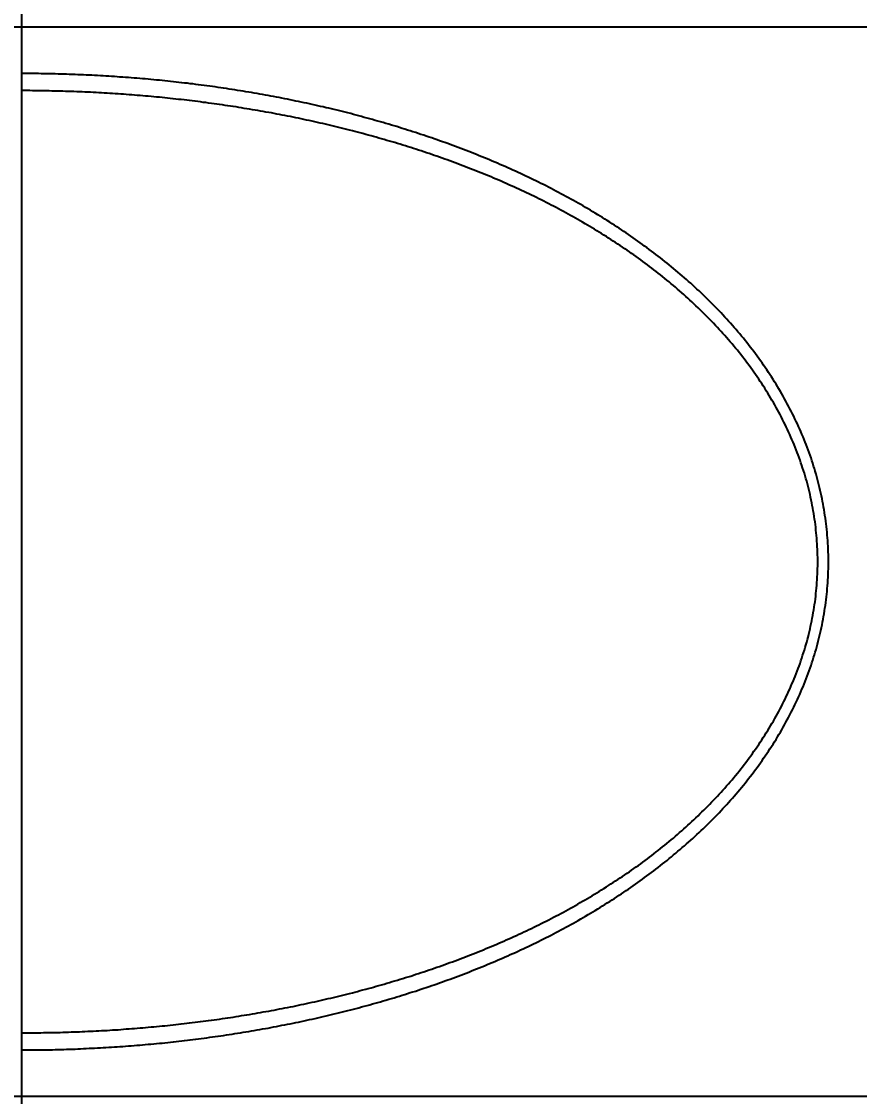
# Model space of a CAD drawing. Header units: millimetres. Extents: x 0 to 5600, y -67 to 2530.
# Drawn here: x 4146.21 to 4154.88, y 1496.62 to 1507.74 of the extents above; entities that cross this region are included whole.
import ezdxf
from ezdxf.lldxf.tags import DXFTag

# ---------------------------------------------------------------- set-up
doc = ezdxf.new("R2010")
doc.units = ezdxf.units.MM
for name, color, linetype in [('내부선 및 부속', 4, 'Continuous'), ('중심선', 1, 'DASHED'), ('치수선', 7, 'Continuous')]:
    doc.layers.add(name, color=color, linetype=linetype)
doc.styles.add('____', font='')
doc.styles.get('____').set_extended_font_data('굴림')
tags = doc.linetypes.add('DASHED', pattern=[25.72, 12.86, -12.86]).pattern_tags.tags
tags[6:7] = [DXFTag(74, 4), DXFTag(75, 0), DXFTag(340, '0'), DXFTag(46, 0.0), DXFTag(50, 0.0), DXFTag(44, 0.0), DXFTag(45, 0.0)]
tags[4:5] = [DXFTag(74, 4), DXFTag(75, 0), DXFTag(340, '0'), DXFTag(46, 0.0), DXFTag(50, 0.0), DXFTag(44, 0.0), DXFTag(45, 0.0)]
doc.dimstyles.new('MSADIM', dxfattribs={"dimtxt": 33, "dimasz": 17, "dimexe": 10, "dimexo": 7.5, "dimgap": 10, "dimtad": 0, "dimtih": 1, "dimtoh": 1, "dimdec": 0, "dimzin": 1, "dimdsep": 46, "dimtxsty": '____', "dimcen": 11.25, "dimadec": 0, "dimazin": 0, "dimtfac": 1, "dimtdec": 0, "dimtix": 1, "dimtmove": 0, "dimatfit": 3, "dimfxl": 1, "dimtolj": 1, "dimtzin": 1, "dimarcsym": 0})

# ---------------------------------------------------------------- blocks, each defined once
blk = doc.blocks.new('*D6')
at = {"layer": '치수선', "color": 0, "linetype": 'Continuous', "lineweight": -2, "transparency": 16777216}
for p, q in [((4756.213, 1571.022), (4756.213, 1227.915)), ((4056.213, 1376.022), (4056.213, 1227.915)), ((4073.213, 1237.915), (4369.083, 1237.915)), ((4739.213, 1237.915), (4443.344, 1237.915))]:
    blk.add_line(p, q, dxfattribs=at)
at = {"layer": '치수선', "color": 0, "linetype": 'Continuous', "transparency": 16777216}
for points in [[(4073.213, 1240.748), (4073.213, 1235.081), (4056.213, 1237.915)], [(4739.213, 1240.748), (4739.213, 1235.081), (4756.213, 1237.915)]]:
    blk.add_solid(points, dxfattribs=at)
at = {"layer": '치수선', "color": 0, "linetype": 'Continuous', "transparency": 16777216, "insert": (4406.213, 1237.915), "char_height": 25, "attachment_point": 5, "style": '____'}
blk.add_mtext('\\A1;700', dxfattribs=at)

msp = doc.modelspace()

# ---------------------------------------------------------------- linework, layer by layer
at = {"layer": '내부선 및 부속', "linetype": 'Continuous'}
for p, q in [((4167.352, 1507.682), (4125.075, 1507.682)), ((4167.352, 1496.619), (4125.075, 1496.619))]:
    msp.add_line(p, q, dxfattribs=at)
at = {"layer": '내부선 및 부속', "linetype": 'Continuous', "flags": 128}
for points in [[(4146.213, 1497.1), (4146.242, 1497.1), (4146.271, 1497.1), (4146.3, 1497.1), (4146.33, 1497.1), (4146.359, 1497.101), (4146.388, 1497.101), (4146.417, 1497.101), (4146.446, 1497.102), (4146.475, 1497.102), (4146.504, 1497.103), (4146.534, 1497.103), (4146.563, 1497.104), (4146.592, 1497.105), (4146.621, 1497.106), (4146.65, 1497.106), (4146.679, 1497.107), (4146.708, 1497.108), (4146.737, 1497.109), (4146.767, 1497.11), (4146.796, 1497.111), (4146.825, 1497.113), (4146.854, 1497.114), (4146.883, 1497.115), (4146.912, 1497.117), (4146.941, 1497.118), (4146.97, 1497.119), (4147, 1497.121), (4147.029, 1497.123), (4147.058, 1497.124), (4147.087, 1497.126), (4147.116, 1497.128), (4147.145, 1497.13), (4147.174, 1497.131), (4147.203, 1497.133), (4147.232, 1497.135), (4147.261, 1497.137), (4147.29, 1497.14), (4147.319, 1497.142), (4147.349, 1497.144), (4147.378, 1497.146), (4147.407, 1497.149), (4147.436, 1497.151), (4147.465, 1497.153), (4147.494, 1497.156), (4147.523, 1497.159), (4147.552, 1497.161), (4147.581, 1497.164), (4147.61, 1497.167), (4147.639, 1497.17), (4147.668, 1497.172), (4147.697, 1497.175), (4147.726, 1497.178), (4147.755, 1497.181), (4147.784, 1497.185), (4147.813, 1497.188), (4147.842, 1497.191), (4147.871, 1497.194), (4147.9, 1497.198), (4147.929, 1497.201), (4147.958, 1497.205), (4147.986, 1497.208), (4148.015, 1497.212), (4148.044, 1497.215), (4148.073, 1497.219), (4148.102, 1497.223), (4148.131, 1497.227), (4148.16, 1497.231), (4148.189, 1497.235), (4148.218, 1497.239), (4148.246, 1497.243), (4148.275, 1497.247), (4148.304, 1497.251), (4148.333, 1497.256), (4148.362, 1497.26), (4148.391, 1497.264), (4148.419, 1497.269), (4148.448, 1497.273), (4148.477, 1497.278), (4148.506, 1497.283), (4148.534, 1497.287), (4148.563, 1497.292), (4148.592, 1497.297), (4148.621, 1497.302), (4148.649, 1497.307), (4148.678, 1497.312), (4148.707, 1497.317), (4148.736, 1497.322), (4148.764, 1497.327), (4148.793, 1497.333), (4148.821, 1497.338), (4148.85, 1497.343), (4148.879, 1497.349), (4148.907, 1497.355), (4148.936, 1497.36), (4148.965, 1497.366), (4148.993, 1497.372), (4149.022, 1497.377), (4149.05, 1497.383), (4149.079, 1497.389), (4149.107, 1497.395), (4149.107, 1497.395), (4149.136, 1497.401), (4149.164, 1497.407), (4149.193, 1497.414), (4149.221, 1497.42), (4149.25, 1497.426), (4149.278, 1497.433), (4149.307, 1497.439), (4149.335, 1497.446), (4149.363, 1497.452), (4149.392, 1497.459), (4149.42, 1497.466), (4149.448, 1497.473), (4149.477, 1497.48), (4149.505, 1497.487), (4149.533, 1497.494), (4149.562, 1497.501), (4149.59, 1497.508), (4149.618, 1497.515), (4149.646, 1497.522), (4149.674, 1497.53), (4149.703, 1497.537), (4149.731, 1497.545), (4149.759, 1497.552), (4149.787, 1497.56), (4149.815, 1497.568), (4149.843, 1497.576), (4149.871, 1497.583), (4149.899, 1497.591), (4149.927, 1497.599), (4149.955, 1497.608), (4149.983, 1497.616), (4150.011, 1497.624), (4150.039, 1497.632), (4150.067, 1497.641), (4150.095, 1497.649), (4150.123, 1497.658), (4150.151, 1497.666), (4150.179, 1497.675), (4150.206, 1497.684), (4150.234, 1497.693), (4150.262, 1497.701), (4150.29, 1497.71), (4150.317, 1497.719), (4150.345, 1497.729), (4150.373, 1497.738), (4150.4, 1497.747), (4150.428, 1497.756), (4150.456, 1497.766), (4150.483, 1497.775), (4150.511, 1497.785), (4150.538, 1497.795), (4150.566, 1497.804), (4150.593, 1497.814), (4150.621, 1497.824), (4150.648, 1497.834), (4150.675, 1497.844), (4150.703, 1497.854), (4150.73, 1497.865), (4150.757, 1497.875), (4150.784, 1497.885), (4150.812, 1497.896), (4150.839, 1497.906), (4150.866, 1497.917), (4150.893, 1497.928), (4150.92, 1497.938), (4150.947, 1497.949), (4150.974, 1497.96), (4151.001, 1497.971), (4151.028, 1497.983), (4151.055, 1497.994), (4151.082, 1498.005), (4151.109, 1498.016), (4151.136, 1498.028), (4151.162, 1498.039), (4151.189, 1498.051), (4151.216, 1498.063), (4151.243, 1498.075), (4151.269, 1498.086), (4151.296, 1498.098), (4151.322, 1498.11), (4151.349, 1498.123), (4151.375, 1498.135), (4151.402, 1498.147), (4151.428, 1498.16), (4151.454, 1498.172), (4151.481, 1498.185), (4151.507, 1498.197), (4151.533, 1498.21), (4151.559, 1498.223), (4151.586, 1498.236), (4151.612, 1498.249), (4151.638, 1498.262), (4151.664, 1498.275), (4151.69, 1498.289), (4151.715, 1498.302), (4151.741, 1498.316), (4151.767, 1498.329), (4151.793, 1498.343), (4151.819, 1498.357), (4151.844, 1498.37), (4151.844, 1498.37), (4151.87, 1498.384), (4151.895, 1498.398), (4151.921, 1498.413), (4151.946, 1498.427), (4151.972, 1498.441), (4151.997, 1498.456), (4152.022, 1498.47), (4152.048, 1498.485), (4152.073, 1498.5), (4152.098, 1498.514), (4152.123, 1498.529), (4152.148, 1498.544), (4152.173, 1498.559), (4152.198, 1498.575), (4152.223, 1498.59), (4152.247, 1498.605), (4152.272, 1498.621), (4152.297, 1498.637), (4152.321, 1498.652), (4152.346, 1498.668), (4152.37, 1498.684), (4152.395, 1498.7), (4152.419, 1498.716), (4152.443, 1498.733), (4152.467, 1498.749), (4152.491, 1498.765), (4152.515, 1498.782), (4152.539, 1498.799), (4152.563, 1498.815), (4152.587, 1498.832), (4152.611, 1498.849), (4152.635, 1498.866), (4152.658, 1498.884), (4152.682, 1498.901), (4152.705, 1498.918), (4152.729, 1498.936), (4152.752, 1498.953), (4152.775, 1498.971), (4152.798, 1498.989), (4152.821, 1499.007), (4152.844, 1499.025), (4152.867, 1499.043), (4152.89, 1499.061), (4152.913, 1499.08), (4152.935, 1499.098), (4152.958, 1499.117), (4152.98, 1499.136), (4153.003, 1499.155), (4153.025, 1499.173), (4153.047, 1499.193), (4153.069, 1499.212), (4153.091, 1499.231), (4153.113, 1499.25), (4153.135, 1499.27), (4153.156, 1499.289), (4153.178, 1499.309), (4153.199, 1499.329), (4153.221, 1499.349), (4153.242, 1499.369), (4153.263, 1499.389), (4153.284, 1499.409), (4153.305, 1499.43), (4153.326, 1499.45), (4153.346, 1499.471), (4153.367, 1499.492), (4153.387, 1499.512), (4153.408, 1499.533), (4153.428, 1499.554), (4153.448, 1499.576), (4153.468, 1499.597), (4153.488, 1499.618), (4153.507, 1499.64), (4153.527, 1499.661), (4153.546, 1499.683), (4153.566, 1499.705), (4153.585, 1499.727), (4153.604, 1499.749), (4153.623, 1499.771), (4153.642, 1499.794), (4153.66, 1499.816), (4153.679, 1499.839), (4153.697, 1499.861), (4153.715, 1499.884), (4153.733, 1499.907), (4153.751, 1499.93), (4153.769, 1499.953), (4153.787, 1499.976), (4153.804, 1500), (4153.821, 1500.023), (4153.839, 1500.047), (4153.856, 1500.07), (4153.873, 1500.094), (4153.889, 1500.118), (4153.906, 1500.142), (4153.922, 1500.166), (4153.938, 1500.19), (4153.954, 1500.215), (4153.97, 1500.239), (4153.986, 1500.264), (4154.002, 1500.288), (4154.002, 1500.288), (4154.017, 1500.313), (4154.032, 1500.338), (4154.047, 1500.363), (4154.062, 1500.388), (4154.077, 1500.413), (4154.091, 1500.439), (4154.105, 1500.464), (4154.119, 1500.49), (4154.133, 1500.515), (4154.147, 1500.541), (4154.161, 1500.567), (4154.174, 1500.593), (4154.187, 1500.619), (4154.2, 1500.645), (4154.213, 1500.671), (4154.225, 1500.698), (4154.238, 1500.724), (4154.25, 1500.751), (4154.262, 1500.777), (4154.273, 1500.804), (4154.285, 1500.831), (4154.296, 1500.858), (4154.307, 1500.885), (4154.318, 1500.912), (4154.329, 1500.939), (4154.339, 1500.966), (4154.349, 1500.994), (4154.359, 1501.021), (4154.369, 1501.048), (4154.379, 1501.076), (4154.388, 1501.104), (4154.397, 1501.131), (4154.406, 1501.159), (4154.414, 1501.187), (4154.423, 1501.215), (4154.431, 1501.243), (4154.439, 1501.271), (4154.446, 1501.299), (4154.454, 1501.328), (4154.461, 1501.356), (4154.468, 1501.384), (4154.475, 1501.413), (4154.481, 1501.441), (4154.487, 1501.47), (4154.493, 1501.498), (4154.499, 1501.527), (4154.504, 1501.555), (4154.509, 1501.584), (4154.514, 1501.613), (4154.519, 1501.642), (4154.523, 1501.671), (4154.528, 1501.699), (4154.532, 1501.728), (4154.535, 1501.757), (4154.539, 1501.786), (4154.542, 1501.815), (4154.545, 1501.844), (4154.547, 1501.873), (4154.55, 1501.903), (4154.552, 1501.932), (4154.554, 1501.961), (4154.555, 1501.99), (4154.556, 1502.019), (4154.557, 1502.048), (4154.558, 1502.077), (4154.559, 1502.107), (4154.559, 1502.136), (4154.559, 1502.165), (4154.559, 1502.194), (4154.558, 1502.223), (4154.557, 1502.252), (4154.556, 1502.282), (4154.555, 1502.311), (4154.554, 1502.34), (4154.552, 1502.369), (4154.55, 1502.398), (4154.547, 1502.427), (4154.545, 1502.456), (4154.542, 1502.485), (4154.539, 1502.514), (4154.535, 1502.543), (4154.532, 1502.572), (4154.528, 1502.601), (4154.523, 1502.63), (4154.519, 1502.659), (4154.514, 1502.688), (4154.509, 1502.717), (4154.504, 1502.745), (4154.499, 1502.774), (4154.493, 1502.803), (4154.487, 1502.831), (4154.481, 1502.86), (4154.475, 1502.888), (4154.468, 1502.917), (4154.461, 1502.945), (4154.454, 1502.973), (4154.446, 1503.001), (4154.439, 1503.03), (4154.431, 1503.058), (4154.423, 1503.086), (4154.423, 1503.086), (4154.414, 1503.114), (4154.406, 1503.141), (4154.397, 1503.169), (4154.388, 1503.197), (4154.379, 1503.225), (4154.369, 1503.252), (4154.359, 1503.28), (4154.349, 1503.307), (4154.339, 1503.335), (4154.329, 1503.362), (4154.318, 1503.389), (4154.307, 1503.416), (4154.296, 1503.443), (4154.285, 1503.47), (4154.273, 1503.497), (4154.262, 1503.523), (4154.25, 1503.55), (4154.238, 1503.577), (4154.225, 1503.603), (4154.213, 1503.629), (4154.2, 1503.656), (4154.187, 1503.682), (4154.174, 1503.708), (4154.161, 1503.734), (4154.147, 1503.76), (4154.133, 1503.785), (4154.119, 1503.811), (4154.105, 1503.837), (4154.091, 1503.862), (4154.077, 1503.887), (4154.062, 1503.913), (4154.047, 1503.938), (4154.032, 1503.963), (4154.017, 1503.988), (4154.002, 1504.012), (4153.986, 1504.037), (4153.97, 1504.062), (4153.954, 1504.086), (4153.938, 1504.11), (4153.922, 1504.135), (4153.906, 1504.159), (4153.889, 1504.183), (4153.873, 1504.207), (4153.856, 1504.23), (4153.839, 1504.254), (4153.821, 1504.278), (4153.804, 1504.301), (4153.787, 1504.324), (4153.769, 1504.348), (4153.751, 1504.371), (4153.733, 1504.394), (4153.715, 1504.417), (4153.697, 1504.439), (4153.679, 1504.462), (4153.66, 1504.485), (4153.642, 1504.507), (4153.623, 1504.529), (4153.604, 1504.552), (4153.585, 1504.574), (4153.566, 1504.596), (4153.546, 1504.618), (4153.527, 1504.639), (4153.507, 1504.661), (4153.488, 1504.682), (4153.468, 1504.704), (4153.448, 1504.725), (4153.428, 1504.746), (4153.408, 1504.767), (4153.387, 1504.788), (4153.367, 1504.809), (4153.346, 1504.83), (4153.326, 1504.85), (4153.305, 1504.871), (4153.284, 1504.891), (4153.263, 1504.912), (4153.242, 1504.932), (4153.221, 1504.952), (4153.199, 1504.972), (4153.178, 1504.992), (4153.156, 1505.011), (4153.135, 1505.031), (4153.113, 1505.05), (4153.091, 1505.07), (4153.069, 1505.089), (4153.047, 1505.108), (4153.025, 1505.127), (4153.003, 1505.146), (4152.98, 1505.165), (4152.958, 1505.184), (4152.935, 1505.202), (4152.913, 1505.221), (4152.89, 1505.239), (4152.867, 1505.257), (4152.844, 1505.276), (4152.821, 1505.294), (4152.798, 1505.312), (4152.775, 1505.33), (4152.752, 1505.347), (4152.729, 1505.365), (4152.705, 1505.382), (4152.705, 1505.382), (4152.682, 1505.4), (4152.658, 1505.417), (4152.635, 1505.434), (4152.611, 1505.451), (4152.587, 1505.468), (4152.563, 1505.485), (4152.539, 1505.502), (4152.515, 1505.519), (4152.491, 1505.535), (4152.467, 1505.552), (4152.443, 1505.568), (4152.419, 1505.584), (4152.395, 1505.601), (4152.37, 1505.617), (4152.346, 1505.633), (4152.321, 1505.648), (4152.297, 1505.664), (4152.272, 1505.68), (4152.247, 1505.695), (4152.223, 1505.711), (4152.198, 1505.726), (4152.173, 1505.741), (4152.148, 1505.756), (4152.123, 1505.771), (4152.098, 1505.786), (4152.073, 1505.801), (4152.048, 1505.816), (4152.022, 1505.831), (4151.997, 1505.845), (4151.972, 1505.86), (4151.946, 1505.874), (4151.921, 1505.888), (4151.895, 1505.902), (4151.87, 1505.916), (4151.844, 1505.93), (4151.819, 1505.944), (4151.793, 1505.958), (4151.767, 1505.972), (4151.741, 1505.985), (4151.715, 1505.999), (4151.69, 1506.012), (4151.664, 1506.025), (4151.638, 1506.039), (4151.612, 1506.052), (4151.586, 1506.065), (4151.559, 1506.078), (4151.533, 1506.091), (4151.507, 1506.103), (4151.481, 1506.116), (4151.454, 1506.129), (4151.428, 1506.141), (4151.402, 1506.154), (4151.375, 1506.166), (4151.349, 1506.178), (4151.322, 1506.19), (4151.296, 1506.202), (4151.269, 1506.214), (4151.243, 1506.226), (4151.216, 1506.238), (4151.189, 1506.25), (4151.162, 1506.261), (4151.136, 1506.273), (4151.109, 1506.284), (4151.082, 1506.296), (4151.055, 1506.307), (4151.028, 1506.318), (4151.001, 1506.329), (4150.974, 1506.34), (4150.947, 1506.351), (4150.92, 1506.362), (4150.893, 1506.373), (4150.866, 1506.384), (4150.839, 1506.394), (4150.812, 1506.405), (4150.784, 1506.415), (4150.757, 1506.426), (4150.73, 1506.436), (4150.703, 1506.446), (4150.675, 1506.456), (4150.648, 1506.467), (4150.621, 1506.476), (4150.593, 1506.486), (4150.566, 1506.496), (4150.538, 1506.506), (4150.511, 1506.516), (4150.483, 1506.525), (4150.456, 1506.535), (4150.428, 1506.544), (4150.4, 1506.554), (4150.373, 1506.563), (4150.345, 1506.572), (4150.317, 1506.581), (4150.29, 1506.59), (4150.262, 1506.599), (4150.234, 1506.608), (4150.206, 1506.617), (4150.179, 1506.626), (4150.151, 1506.634), (4150.123, 1506.643), (4150.095, 1506.652), (4150.095, 1506.652), (4150.067, 1506.66), (4150.039, 1506.668), (4150.011, 1506.677), (4149.983, 1506.685), (4149.955, 1506.693), (4149.927, 1506.701), (4149.899, 1506.709), (4149.871, 1506.717), (4149.843, 1506.725), (4149.815, 1506.733), (4149.787, 1506.741), (4149.759, 1506.748), (4149.731, 1506.756), (4149.703, 1506.763), (4149.674, 1506.771), (4149.646, 1506.778), (4149.618, 1506.786), (4149.59, 1506.793), (4149.562, 1506.8), (4149.533, 1506.807), (4149.505, 1506.814), (4149.477, 1506.821), (4149.448, 1506.828), (4149.42, 1506.835), (4149.392, 1506.842), (4149.363, 1506.848), (4149.335, 1506.855), (4149.307, 1506.861), (4149.278, 1506.868), (4149.25, 1506.874), (4149.221, 1506.881), (4149.193, 1506.887), (4149.164, 1506.893), (4149.136, 1506.899), (4149.107, 1506.905), (4149.079, 1506.911), (4149.05, 1506.917), (4149.022, 1506.923), (4148.993, 1506.929), (4148.965, 1506.935), (4148.936, 1506.941), (4148.907, 1506.946), (4148.879, 1506.952), (4148.85, 1506.957), (4148.821, 1506.963), (4148.793, 1506.968), (4148.764, 1506.973), (4148.736, 1506.979), (4148.707, 1506.984), (4148.678, 1506.989), (4148.649, 1506.994), (4148.621, 1506.999), (4148.592, 1507.004), (4148.563, 1507.009), (4148.534, 1507.013), (4148.506, 1507.018), (4148.477, 1507.023), (4148.448, 1507.027), (4148.419, 1507.032), (4148.391, 1507.036), (4148.362, 1507.041), (4148.333, 1507.045), (4148.304, 1507.049), (4148.275, 1507.054), (4148.246, 1507.058), (4148.218, 1507.062), (4148.189, 1507.066), (4148.16, 1507.07), (4148.131, 1507.074), (4148.102, 1507.078), (4148.073, 1507.082), (4148.044, 1507.085), (4148.015, 1507.089), (4147.986, 1507.093), (4147.958, 1507.096), (4147.929, 1507.1), (4147.9, 1507.103), (4147.871, 1507.106), (4147.842, 1507.11), (4147.813, 1507.113), (4147.784, 1507.116), (4147.755, 1507.119), (4147.726, 1507.122), (4147.697, 1507.125), (4147.668, 1507.128), (4147.639, 1507.131), (4147.61, 1507.134), (4147.581, 1507.137), (4147.552, 1507.139), (4147.523, 1507.142), (4147.494, 1507.145), (4147.465, 1507.147), (4147.436, 1507.15), (4147.407, 1507.152), (4147.378, 1507.154), (4147.349, 1507.157), (4147.319, 1507.159), (4147.29, 1507.161), (4147.261, 1507.163), (4147.232, 1507.165), (4147.232, 1507.165), (4147.203, 1507.167), (4147.174, 1507.169), (4147.145, 1507.171), (4147.116, 1507.173), (4147.087, 1507.175), (4147.058, 1507.176), (4147.029, 1507.178), (4147, 1507.18), (4146.97, 1507.181), (4146.941, 1507.183), (4146.912, 1507.184), (4146.883, 1507.185), (4146.854, 1507.187), (4146.825, 1507.188), (4146.796, 1507.189), (4146.767, 1507.19), (4146.737, 1507.191), (4146.708, 1507.192), (4146.679, 1507.193), (4146.65, 1507.194), (4146.621, 1507.195), (4146.592, 1507.196), (4146.563, 1507.197), (4146.534, 1507.197), (4146.504, 1507.198), (4146.475, 1507.198), (4146.446, 1507.199), (4146.417, 1507.199), (4146.388, 1507.2), (4146.359, 1507.2), (4146.33, 1507.2), (4146.3, 1507.2), (4146.271, 1507.201), (4146.242, 1507.201), (4146.213, 1507.201)], [(4146.213, 1497.277), (4146.242, 1497.277), (4146.27, 1497.277), (4146.299, 1497.277), (4146.327, 1497.277), (4146.356, 1497.278), (4146.384, 1497.278), (4146.413, 1497.278), (4146.441, 1497.279), (4146.47, 1497.279), (4146.499, 1497.28), (4146.527, 1497.28), (4146.556, 1497.281), (4146.584, 1497.282), (4146.613, 1497.282), (4146.641, 1497.283), (4146.67, 1497.284), (4146.698, 1497.285), (4146.727, 1497.286), (4146.755, 1497.287), (4146.784, 1497.288), (4146.813, 1497.289), (4146.841, 1497.29), (4146.87, 1497.291), (4146.898, 1497.293), (4146.927, 1497.294), (4146.955, 1497.295), (4146.984, 1497.297), (4147.012, 1497.298), (4147.041, 1497.3), (4147.069, 1497.302), (4147.098, 1497.303), (4147.126, 1497.305), (4147.155, 1497.307), (4147.183, 1497.309), (4147.212, 1497.31), (4147.24, 1497.312), (4147.269, 1497.314), (4147.297, 1497.317), (4147.326, 1497.319), (4147.354, 1497.321), (4147.383, 1497.323), (4147.411, 1497.325), (4147.44, 1497.328), (4147.468, 1497.33), (4147.497, 1497.333), (4147.525, 1497.335), (4147.553, 1497.338), (4147.582, 1497.34), (4147.61, 1497.343), (4147.639, 1497.346), (4147.667, 1497.348), (4147.696, 1497.351), (4147.724, 1497.354), (4147.752, 1497.357), (4147.781, 1497.36), (4147.809, 1497.363), (4147.838, 1497.366), (4147.866, 1497.37), (4147.894, 1497.373), (4147.923, 1497.376), (4147.951, 1497.38), (4147.979, 1497.383), (4148.008, 1497.386), (4148.036, 1497.39), (4148.064, 1497.394), (4148.093, 1497.397), (4148.121, 1497.401), (4148.149, 1497.405), (4148.178, 1497.409), (4148.206, 1497.412), (4148.234, 1497.416), (4148.262, 1497.42), (4148.291, 1497.425), (4148.319, 1497.429), (4148.347, 1497.433), (4148.376, 1497.437), (4148.404, 1497.441), (4148.432, 1497.446), (4148.46, 1497.45), (4148.488, 1497.455), (4148.517, 1497.459), (4148.545, 1497.464), (4148.573, 1497.468), (4148.601, 1497.473), (4148.629, 1497.478), (4148.657, 1497.483), (4148.686, 1497.488), (4148.714, 1497.493), (4148.742, 1497.498), (4148.77, 1497.503), (4148.798, 1497.508), (4148.826, 1497.513), (4148.854, 1497.519), (4148.882, 1497.524), (4148.91, 1497.529), (4148.938, 1497.535), (4148.966, 1497.54), (4148.994, 1497.546), (4149.022, 1497.551), (4149.05, 1497.557), (4149.05, 1497.557), (4149.078, 1497.563), (4149.106, 1497.569), (4149.134, 1497.575), (4149.162, 1497.581), (4149.19, 1497.587), (4149.218, 1497.593), (4149.246, 1497.599), (4149.274, 1497.605), (4149.301, 1497.611), (4149.329, 1497.618), (4149.357, 1497.624), (4149.385, 1497.631), (4149.413, 1497.637), (4149.441, 1497.644), (4149.468, 1497.651), (4149.496, 1497.657), (4149.524, 1497.664), (4149.552, 1497.671), (4149.579, 1497.678), (4149.607, 1497.685), (4149.635, 1497.692), (4149.662, 1497.699), (4149.69, 1497.706), (4149.717, 1497.714), (4149.745, 1497.721), (4149.773, 1497.729), (4149.8, 1497.736), (4149.828, 1497.744), (4149.855, 1497.751), (4149.883, 1497.759), (4149.91, 1497.767), (4149.938, 1497.775), (4149.965, 1497.782), (4149.993, 1497.79), (4150.02, 1497.798), (4150.047, 1497.807), (4150.075, 1497.815), (4150.102, 1497.823), (4150.129, 1497.831), (4150.157, 1497.84), (4150.184, 1497.848), (4150.211, 1497.857), (4150.239, 1497.865), (4150.266, 1497.874), (4150.293, 1497.883), (4150.32, 1497.892), (4150.347, 1497.901), (4150.374, 1497.91), (4150.401, 1497.919), (4150.429, 1497.928), (4150.456, 1497.937), (4150.483, 1497.946), (4150.51, 1497.956), (4150.537, 1497.965), (4150.564, 1497.975), (4150.59, 1497.984), (4150.617, 1497.994), (4150.644, 1498.004), (4150.671, 1498.013), (4150.698, 1498.023), (4150.725, 1498.033), (4150.751, 1498.043), (4150.778, 1498.053), (4150.805, 1498.064), (4150.831, 1498.074), (4150.858, 1498.084), (4150.885, 1498.095), (4150.911, 1498.105), (4150.938, 1498.116), (4150.964, 1498.127), (4150.991, 1498.137), (4151.017, 1498.148), (4151.043, 1498.159), (4151.07, 1498.17), (4151.096, 1498.181), (4151.122, 1498.192), (4151.149, 1498.204), (4151.175, 1498.215), (4151.201, 1498.226), (4151.227, 1498.238), (4151.253, 1498.249), (4151.279, 1498.261), (4151.306, 1498.273), (4151.332, 1498.285), (4151.357, 1498.297), (4151.383, 1498.309), (4151.409, 1498.321), (4151.435, 1498.333), (4151.461, 1498.345), (4151.487, 1498.358), (4151.512, 1498.37), (4151.538, 1498.383), (4151.564, 1498.395), (4151.589, 1498.408), (4151.615, 1498.421), (4151.64, 1498.434), (4151.666, 1498.447), (4151.691, 1498.46), (4151.717, 1498.473), (4151.742, 1498.486), (4151.742, 1498.486), (4151.767, 1498.499), (4151.792, 1498.513), (4151.818, 1498.526), (4151.843, 1498.54), (4151.868, 1498.554), (4151.893, 1498.567), (4151.918, 1498.581), (4151.943, 1498.595), (4151.968, 1498.609), (4151.992, 1498.624), (4152.017, 1498.638), (4152.042, 1498.652), (4152.067, 1498.667), (4152.091, 1498.681), (4152.116, 1498.696), (4152.14, 1498.711), (4152.165, 1498.726), (4152.189, 1498.74), (4152.213, 1498.756), (4152.237, 1498.771), (4152.262, 1498.786), (4152.286, 1498.801), (4152.31, 1498.817), (4152.334, 1498.832), (4152.358, 1498.848), (4152.382, 1498.864), (4152.405, 1498.88), (4152.429, 1498.896), (4152.453, 1498.912), (4152.476, 1498.928), (4152.5, 1498.944), (4152.523, 1498.961), (4152.547, 1498.977), (4152.57, 1498.994), (4152.593, 1499.01), (4152.617, 1499.027), (4152.64, 1499.044), (4152.663, 1499.061), (4152.686, 1499.078), (4152.709, 1499.095), (4152.731, 1499.113), (4152.754, 1499.13), (4152.777, 1499.148), (4152.799, 1499.165), (4152.822, 1499.183), (4152.844, 1499.201), (4152.866, 1499.219), (4152.889, 1499.237), (4152.911, 1499.255), (4152.933, 1499.274), (4152.955, 1499.292), (4152.976, 1499.311), (4152.998, 1499.329), (4153.02, 1499.348), (4153.041, 1499.367), (4153.063, 1499.386), (4153.084, 1499.405), (4153.105, 1499.424), (4153.126, 1499.443), (4153.147, 1499.463), (4153.168, 1499.482), (4153.189, 1499.502), (4153.21, 1499.522), (4153.23, 1499.542), (4153.251, 1499.562), (4153.271, 1499.582), (4153.291, 1499.602), (4153.311, 1499.622), (4153.331, 1499.643), (4153.351, 1499.663), (4153.371, 1499.684), (4153.391, 1499.704), (4153.41, 1499.725), (4153.43, 1499.746), (4153.449, 1499.767), (4153.468, 1499.789), (4153.487, 1499.81), (4153.506, 1499.831), (4153.525, 1499.853), (4153.543, 1499.875), (4153.562, 1499.896), (4153.58, 1499.918), (4153.598, 1499.94), (4153.617, 1499.962), (4153.635, 1499.985), (4153.652, 1500.007), (4153.67, 1500.03), (4153.687, 1500.052), (4153.705, 1500.075), (4153.722, 1500.098), (4153.739, 1500.121), (4153.756, 1500.144), (4153.773, 1500.167), (4153.789, 1500.19), (4153.806, 1500.213), (4153.822, 1500.237), (4153.838, 1500.261), (4153.854, 1500.284), (4153.87, 1500.308), (4153.885, 1500.332), (4153.885, 1500.332), (4153.901, 1500.356), (4153.916, 1500.38), (4153.931, 1500.405), (4153.946, 1500.429), (4153.961, 1500.453), (4153.975, 1500.478), (4153.99, 1500.503), (4154.004, 1500.528), (4154.018, 1500.553), (4154.032, 1500.578), (4154.045, 1500.603), (4154.059, 1500.628), (4154.072, 1500.653), (4154.085, 1500.679), (4154.098, 1500.704), (4154.11, 1500.73), (4154.123, 1500.756), (4154.135, 1500.781), (4154.147, 1500.807), (4154.159, 1500.833), (4154.17, 1500.86), (4154.182, 1500.886), (4154.193, 1500.912), (4154.204, 1500.939), (4154.215, 1500.965), (4154.225, 1500.992), (4154.235, 1501.018), (4154.246, 1501.045), (4154.255, 1501.072), (4154.265, 1501.099), (4154.274, 1501.126), (4154.284, 1501.153), (4154.292, 1501.18), (4154.301, 1501.207), (4154.31, 1501.235), (4154.318, 1501.262), (4154.326, 1501.289), (4154.334, 1501.317), (4154.341, 1501.345), (4154.348, 1501.372), (4154.355, 1501.4), (4154.362, 1501.428), (4154.369, 1501.456), (4154.375, 1501.484), (4154.381, 1501.511), (4154.387, 1501.539), (4154.392, 1501.568), (4154.397, 1501.596), (4154.402, 1501.624), (4154.407, 1501.652), (4154.412, 1501.68), (4154.416, 1501.709), (4154.42, 1501.737), (4154.424, 1501.765), (4154.427, 1501.794), (4154.43, 1501.822), (4154.433, 1501.851), (4154.436, 1501.879), (4154.438, 1501.907), (4154.44, 1501.936), (4154.442, 1501.965), (4154.444, 1501.993), (4154.445, 1502.022), (4154.446, 1502.05), (4154.447, 1502.079), (4154.448, 1502.107), (4154.448, 1502.136), (4154.448, 1502.165), (4154.448, 1502.193), (4154.447, 1502.222), (4154.446, 1502.25), (4154.445, 1502.279), (4154.444, 1502.308), (4154.442, 1502.336), (4154.44, 1502.365), (4154.438, 1502.393), (4154.436, 1502.422), (4154.433, 1502.45), (4154.43, 1502.479), (4154.427, 1502.507), (4154.424, 1502.535), (4154.42, 1502.564), (4154.416, 1502.592), (4154.412, 1502.62), (4154.407, 1502.649), (4154.402, 1502.677), (4154.397, 1502.705), (4154.392, 1502.733), (4154.387, 1502.761), (4154.381, 1502.789), (4154.375, 1502.817), (4154.369, 1502.845), (4154.362, 1502.873), (4154.355, 1502.901), (4154.348, 1502.928), (4154.341, 1502.956), (4154.334, 1502.984), (4154.326, 1503.011), (4154.318, 1503.039), (4154.31, 1503.066), (4154.31, 1503.066), (4154.301, 1503.093), (4154.292, 1503.121), (4154.284, 1503.148), (4154.274, 1503.175), (4154.265, 1503.202), (4154.255, 1503.229), (4154.246, 1503.256), (4154.235, 1503.282), (4154.225, 1503.309), (4154.215, 1503.336), (4154.204, 1503.362), (4154.193, 1503.389), (4154.182, 1503.415), (4154.17, 1503.441), (4154.159, 1503.467), (4154.147, 1503.493), (4154.135, 1503.519), (4154.123, 1503.545), (4154.11, 1503.571), (4154.098, 1503.596), (4154.085, 1503.622), (4154.072, 1503.647), (4154.059, 1503.673), (4154.045, 1503.698), (4154.032, 1503.723), (4154.018, 1503.748), (4154.004, 1503.773), (4153.99, 1503.798), (4153.975, 1503.823), (4153.961, 1503.847), (4153.946, 1503.872), (4153.931, 1503.896), (4153.916, 1503.92), (4153.901, 1503.945), (4153.885, 1503.969), (4153.87, 1503.993), (4153.854, 1504.016), (4153.838, 1504.04), (4153.822, 1504.064), (4153.806, 1504.087), (4153.789, 1504.111), (4153.773, 1504.134), (4153.756, 1504.157), (4153.739, 1504.18), (4153.722, 1504.203), (4153.705, 1504.226), (4153.687, 1504.249), (4153.67, 1504.271), (4153.652, 1504.294), (4153.635, 1504.316), (4153.617, 1504.338), (4153.598, 1504.36), (4153.58, 1504.382), (4153.562, 1504.404), (4153.543, 1504.426), (4153.525, 1504.448), (4153.506, 1504.469), (4153.487, 1504.491), (4153.468, 1504.512), (4153.449, 1504.533), (4153.43, 1504.554), (4153.41, 1504.575), (4153.391, 1504.596), (4153.371, 1504.617), (4153.351, 1504.638), (4153.331, 1504.658), (4153.311, 1504.679), (4153.291, 1504.699), (4153.271, 1504.719), (4153.251, 1504.739), (4153.23, 1504.759), (4153.21, 1504.779), (4153.189, 1504.799), (4153.168, 1504.818), (4153.147, 1504.838), (4153.126, 1504.857), (4153.105, 1504.877), (4153.084, 1504.896), (4153.063, 1504.915), (4153.041, 1504.934), (4153.02, 1504.953), (4152.998, 1504.971), (4152.976, 1504.99), (4152.955, 1505.009), (4152.933, 1505.027), (4152.911, 1505.045), (4152.889, 1505.064), (4152.866, 1505.082), (4152.844, 1505.1), (4152.822, 1505.117), (4152.799, 1505.135), (4152.777, 1505.153), (4152.754, 1505.17), (4152.731, 1505.188), (4152.709, 1505.205), (4152.686, 1505.222), (4152.663, 1505.24), (4152.64, 1505.257), (4152.617, 1505.274), (4152.593, 1505.29), (4152.593, 1505.29), (4152.57, 1505.307), (4152.547, 1505.324), (4152.523, 1505.34), (4152.5, 1505.357), (4152.476, 1505.373), (4152.453, 1505.389), (4152.429, 1505.405), (4152.405, 1505.421), (4152.382, 1505.437), (4152.358, 1505.453), (4152.334, 1505.468), (4152.31, 1505.484), (4152.286, 1505.499), (4152.262, 1505.515), (4152.237, 1505.53), (4152.213, 1505.545), (4152.189, 1505.56), (4152.165, 1505.575), (4152.14, 1505.59), (4152.116, 1505.605), (4152.091, 1505.619), (4152.067, 1505.634), (4152.042, 1505.648), (4152.017, 1505.663), (4151.992, 1505.677), (4151.968, 1505.691), (4151.943, 1505.705), (4151.918, 1505.719), (4151.893, 1505.733), (4151.868, 1505.747), (4151.843, 1505.761), (4151.818, 1505.774), (4151.792, 1505.788), (4151.767, 1505.801), (4151.742, 1505.815), (4151.717, 1505.828), (4151.691, 1505.841), (4151.666, 1505.854), (4151.64, 1505.867), (4151.615, 1505.88), (4151.589, 1505.893), (4151.564, 1505.906), (4151.538, 1505.918), (4151.512, 1505.931), (4151.487, 1505.943), (4151.461, 1505.955), (4151.435, 1505.968), (4151.409, 1505.98), (4151.383, 1505.992), (4151.357, 1506.004), (4151.332, 1506.016), (4151.306, 1506.028), (4151.279, 1506.04), (4151.253, 1506.051), (4151.227, 1506.063), (4151.201, 1506.074), (4151.175, 1506.086), (4151.149, 1506.097), (4151.122, 1506.108), (4151.096, 1506.119), (4151.07, 1506.131), (4151.043, 1506.142), (4151.017, 1506.153), (4150.991, 1506.163), (4150.964, 1506.174), (4150.938, 1506.185), (4150.911, 1506.195), (4150.885, 1506.206), (4150.858, 1506.216), (4150.831, 1506.227), (4150.805, 1506.237), (4150.778, 1506.247), (4150.751, 1506.257), (4150.725, 1506.267), (4150.698, 1506.277), (4150.671, 1506.287), (4150.644, 1506.297), (4150.617, 1506.307), (4150.59, 1506.316), (4150.564, 1506.326), (4150.537, 1506.336), (4150.51, 1506.345), (4150.483, 1506.354), (4150.456, 1506.364), (4150.429, 1506.373), (4150.401, 1506.382), (4150.374, 1506.391), (4150.347, 1506.4), (4150.32, 1506.409), (4150.293, 1506.418), (4150.266, 1506.427), (4150.239, 1506.435), (4150.211, 1506.444), (4150.184, 1506.452), (4150.157, 1506.461), (4150.129, 1506.469), (4150.102, 1506.478), (4150.075, 1506.486), (4150.047, 1506.494), (4150.02, 1506.502), (4150.02, 1506.502), (4149.993, 1506.51), (4149.965, 1506.518), (4149.938, 1506.526), (4149.91, 1506.534), (4149.883, 1506.542), (4149.855, 1506.549), (4149.828, 1506.557), (4149.8, 1506.565), (4149.773, 1506.572), (4149.745, 1506.58), (4149.717, 1506.587), (4149.69, 1506.594), (4149.662, 1506.601), (4149.635, 1506.609), (4149.607, 1506.616), (4149.579, 1506.623), (4149.552, 1506.63), (4149.524, 1506.637), (4149.496, 1506.643), (4149.468, 1506.65), (4149.441, 1506.657), (4149.413, 1506.663), (4149.385, 1506.67), (4149.357, 1506.676), (4149.329, 1506.683), (4149.301, 1506.689), (4149.274, 1506.695), (4149.246, 1506.702), (4149.218, 1506.708), (4149.19, 1506.714), (4149.162, 1506.72), (4149.134, 1506.726), (4149.106, 1506.732), (4149.078, 1506.738), (4149.05, 1506.743), (4149.022, 1506.749), (4148.994, 1506.755), (4148.966, 1506.76), (4148.938, 1506.766), (4148.91, 1506.771), (4148.882, 1506.777), (4148.854, 1506.782), (4148.826, 1506.787), (4148.798, 1506.793), (4148.77, 1506.798), (4148.742, 1506.803), (4148.714, 1506.808), (4148.686, 1506.813), (4148.657, 1506.818), (4148.629, 1506.823), (4148.601, 1506.827), (4148.573, 1506.832), (4148.545, 1506.837), (4148.517, 1506.841), (4148.488, 1506.846), (4148.46, 1506.851), (4148.432, 1506.855), (4148.404, 1506.859), (4148.376, 1506.864), (4148.347, 1506.868), (4148.319, 1506.872), (4148.291, 1506.876), (4148.262, 1506.88), (4148.234, 1506.884), (4148.206, 1506.888), (4148.178, 1506.892), (4148.149, 1506.896), (4148.121, 1506.9), (4148.093, 1506.903), (4148.064, 1506.907), (4148.036, 1506.911), (4148.008, 1506.914), (4147.979, 1506.918), (4147.951, 1506.921), (4147.923, 1506.925), (4147.894, 1506.928), (4147.866, 1506.931), (4147.838, 1506.934), (4147.809, 1506.937), (4147.781, 1506.94), (4147.752, 1506.944), (4147.724, 1506.946), (4147.696, 1506.949), (4147.667, 1506.952), (4147.639, 1506.955), (4147.61, 1506.958), (4147.582, 1506.96), (4147.553, 1506.963), (4147.525, 1506.966), (4147.497, 1506.968), (4147.468, 1506.971), (4147.44, 1506.973), (4147.411, 1506.975), (4147.383, 1506.978), (4147.354, 1506.98), (4147.326, 1506.982), (4147.297, 1506.984), (4147.269, 1506.986), (4147.24, 1506.988), (4147.212, 1506.99), (4147.212, 1506.99), (4147.183, 1506.992), (4147.155, 1506.994), (4147.126, 1506.996), (4147.098, 1506.997), (4147.069, 1506.999), (4147.041, 1507.001), (4147.012, 1507.002), (4146.984, 1507.004), (4146.955, 1507.005), (4146.927, 1507.007), (4146.898, 1507.008), (4146.87, 1507.009), (4146.841, 1507.011), (4146.813, 1507.012), (4146.784, 1507.013), (4146.755, 1507.014), (4146.727, 1507.015), (4146.698, 1507.016), (4146.67, 1507.017), (4146.641, 1507.018), (4146.613, 1507.018), (4146.584, 1507.019), (4146.556, 1507.02), (4146.527, 1507.02), (4146.499, 1507.021), (4146.47, 1507.022), (4146.441, 1507.022), (4146.413, 1507.022), (4146.384, 1507.023), (4146.356, 1507.023), (4146.327, 1507.023), (4146.299, 1507.024), (4146.27, 1507.024), (4146.242, 1507.024), (4146.213, 1507.024)]]:
    msp.add_lwpolyline(points, dxfattribs=at)
at = {"layer": '중심선'}
msp.add_line((4146.213, 1659.602), (4146.213, 1413.372), dxfattribs=at)

# ---------------------------------------------------------------- dimensions: what is measured, and where the dimension line sits
at = {"layer": '치수선', "linetype": 'Continuous'}
dim = msp.add_linear_dim(base=(4756.213, 1237.915), p1=(4056.213, 1383.522), p2=(4756.213, 1578.522), dimstyle='MSADIM', override={"dimtxt": 25}, dxfattribs=at)
dim.commit()
dim.dimension.update_dxf_attribs({"geometry": '*D6', "text_midpoint": (4406.213, 1237.915)})

doc.saveas('drawing.dxf')
